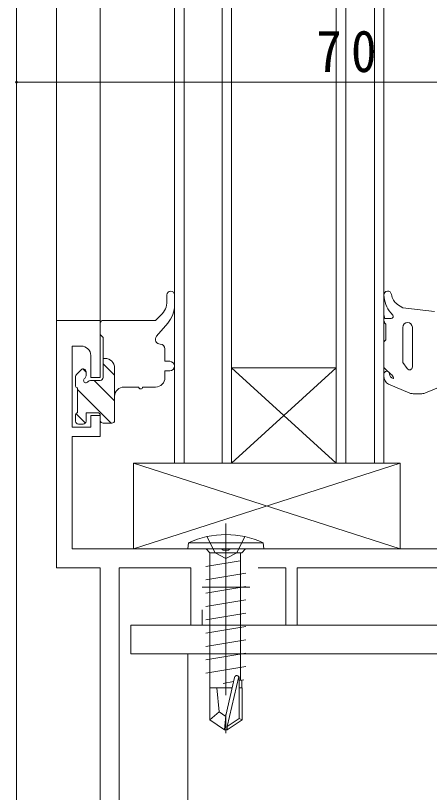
# Model space of a CAD drawing. Units: millimetres, scale not verified. Extents: x -594 to 539, y -420 to 386.
# Drawn here: x -405.1 to -361.6, y -180.6 to -99 of the extents above; entities that cross this region are included whole.
import ezdxf

# ---------------------------------------------------------------- set-up
doc = ezdxf.new("R2010")
doc.units = ezdxf.units.MM
doc.header["$LTSCALE"] = 2
doc.linetypes.add('CHAIN2', pattern=[12, 9, -1, 1, -1])
doc.linetypes.add('DASHED3', pattern=[4, 3, -1])
for name, color, linetype, lineweight in [('0-3_YKK_11', 7, 'Continuous', 9), ('0-4_YKK_12', 2, 'Continuous', 9), ('0-6_YKK_13', 4, 'Continuous', 9), ('0-7_YKK_D', 6, 'Continuous', 9)]:
    doc.layers.add(name, color=color, linetype=linetype, lineweight=lineweight)
doc.styles.add('ＭＳ ゴシック', font='')
doc.styles.get('ＭＳ ゴシック').set_extended_font_data('MS Gothic')

msp = doc.modelspace()

# ---------------------------------------------------------------- linework, layer by layer
at = {"layer": '0-3_YKK_11'}
for p, q in [((-400.794, -131.002), (-400.794, -157.002)), ((-396.194, -131.002), (-400.794, -131.002)), ((-396.194, -137.002), (-396.194, -131.002)), ((-399.164, -133.702), (-398.194, -133.702)), ((-399.164, -142.202), (-399.164, -133.702)), ((-397.194, -134.702), (-397.194, -137.002)), ((-397.194, -137.002), (-396.194, -137.002)), ((-397.194, -141.002), (-397.194, -142.202)), ((-396.194, -141.002), (-397.194, -141.002)), ((-396.194, -143.202), (-396.194, -141.002)), ((-397.194, -142.202), (-399.164, -142.202)), ((-399.164, -143.202), (-396.194, -143.202)), ((-399.164, -155.002), (-399.164, -143.202)), ((-383.452, -155.002), (-399.164, -155.002)), ((-383.269, -155.122), (-383.452, -155.002)), ((-382.719, -155.122), (-383.269, -155.122)), ((-382.536, -155.002), (-382.719, -155.122)), ((-352.927, -155.002), (-382.536, -155.002)), ((-382.994, -156.502), (-382.994, -161.502)), ((-400.794, -157.002), (-396.194, -157.002)), ((-396.194, -157.002), (-396.194, -203.602)), ((-394.194, -157.002), (-386.694, -157.002)), ((-394.194, -204.232), (-394.194, -157.002)), ((-386.694, -157.002), (-386.694, -163.002)), ((-379.612, -157.002), (-376.694, -157.002)), ((-376.694, -157.002), (-376.694, -163.002)), ((-375.494, -157.002), (-358.694, -157.002)), ((-375.494, -163.002), (-375.494, -157.002)), ((-385.494, -159.002), (-380.494, -159.002)), ((-385.494, -163.002), (-385.494, -161.402)), ((-392.994, -163.002), (-392.994, -166.002)), ((-352.994, -163.002), (-392.994, -163.002)), ((-386.694, -163.002), (-385.494, -163.002)), ((-376.694, -163.002), (-375.494, -163.002)), ((-392.994, -166.002), (-355.994, -166.002))]:
    msp.add_line(p, q, dxfattribs=at)
msp.add_arc((-398.194, -134.702), 1, 0, 89.99998, dxfattribs=at)
at = {"layer": '0-4_YKK_12'}
for p, q in [((-404.994, -215.002), (-404.994, -22.515)), ((-400.794, -22.515), (-400.794, -131.002)), ((-396.194, -22.515), (-396.194, -131.002)), ((-388.394, -146.002), (-388.394, -22.515)), ((-387.394, -22.515), (-387.394, -146.002)), ((-383.394, -146.002), (-383.394, -22.515)), ((-382.394, -22.515), (-382.394, -146.002)), ((-371.394, -146.002), (-371.394, -22.515)), ((-370.394, -22.515), (-370.394, -146.002)), ((-367.394, -146.002), (-367.394, -22.515)), ((-366.394, -22.515), (-366.394, -146.002)), ((-396.193, -131.002), (-400.792, -131.002)), ((-371.394, -146.002), (-382.394, -136.002)), ((-382.394, -146.002), (-371.394, -136.002)), ((-382.394, -136.002), (-371.394, -136.002)), ((-382.394, -146.002), (-388.394, -146.002)), ((-382.394, -146.002), (-371.394, -146.002)), ((-366.394, -146.002), (-371.394, -146.002)), ((-386.994, -208.458), (-386.994, -166.002))]:
    msp.add_line(p, q, dxfattribs=at)
at = {"layer": '0-6_YKK_13'}
for p, q in [((-389.194, -129.005), (-389.194, -128.339)), ((-388.394, -129.361), (-388.394, -128.339)), ((-364.394, -129.702), (-364.951, -129.324)), ((-364.394, -129.702), (-361.091, -130.09)), ((-390.394, -131.002), (-389.819, -130.457)), ((-366.394, -130.393), (-366.394, -130.893)), ((-366.294, -130.793), (-366.394, -130.393)), ((-365.442, -130.459), (-365.665, -130.2)), ((-396.194, -131.302), (-396.194, -132.502)), ((-395.894, -131.002), (-390.394, -131.002)), ((-390.275, -132.678), (-389.107, -131.302)), ((-365.616, -130.793), (-366.294, -130.793)), ((-366.194, -131.393), (-366.194, -133.057)), ((-364.394, -131.739), (-364.394, -135.436)), ((-363.394, -131.719), (-363.394, -135.899)), ((-396.194, -132.502), (-395.894, -132.802)), ((-395.894, -132.802), (-395.894, -137.002)), ((-366.394, -133.354), (-366.394, -135.765)), ((-366.194, -133.057), (-366.268, -133.11)), ((-389.394, -135.302), (-389.394, -134.002)), ((-395.694, -135.002), (-395.894, -135.002)), ((-388.894, -135.302), (-389.394, -135.302)), ((-398.206, -136.19), (-398.706, -136.69)), ((-397.694, -136.458), (-398.045, -136.107)), ((-397.694, -136.458), (-398.045, -136.107)), ((-397.694, -136.458), (-398.045, -136.107)), ((-394.694, -136.764), (-395.894, -135.564)), ((-394.694, -136.764), (-395.894, -135.564)), ((-394.694, -136.764), (-395.894, -135.564)), ((-394.694, -141.502), (-394.694, -136.002)), ((-366.224, -136.141), (-365.657, -136.639)), ((-364.394, -135.436), (-363.938, -136.074)), ((-398.794, -136.902), (-398.794, -137.902)), ((-397.694, -136.841), (-397.694, -136.402)), ((-389.394, -137.002), (-389.394, -136.302)), ((-388.894, -136.302), (-389.394, -136.302)), ((-366.394, -136.643), (-366.394, -136.848)), ((-396.194, -137.302), (-397.233, -137.302)), ((-394.694, -139.458), (-396.85, -137.302)), ((-394.694, -139.458), (-396.85, -137.302)), ((-394.694, -139.458), (-396.85, -137.302)), ((-363.661, -138.643), (-365.9, -137.711)), ((-398.594, -138.102), (-398.594, -140.702)), ((-395.044, -141.802), (-398.594, -138.252)), ((-395.044, -141.802), (-398.594, -138.252)), ((-395.044, -141.802), (-398.594, -138.252)), ((-393.694, -138.002), (-392.144, -138.002)), ((-391.744, -138.002), (-390.394, -138.002)), ((-362.012, -138.623), (-360.478, -137.978)), ((-363.324, -138.702), (-362.399, -138.702)), ((-398.794, -140.902), (-398.794, -141.602)), ((-397.757, -141.783), (-398.755, -140.785)), ((-397.757, -141.783), (-398.755, -140.785)), ((-397.757, -141.783), (-398.755, -140.785)), ((-396.194, -141.002), (-396.194, -141.502)), ((-398.494, -141.902), (-397.994, -141.902)), ((-395.894, -141.802), (-394.994, -141.802)), ((-392.694, -146.002), (-364.694, -155.002)), ((-392.694, -155.002), (-364.694, -146.002)), ((-392.694, -146.002), (-392.694, -155.002)), ((-364.694, -146.002), (-392.694, -146.002)), ((-364.694, -155.002), (-364.694, -146.002)), ((-386.994, -155.002), (-386.916, -154.349)), ((-379.072, -154.349), (-386.916, -154.349)), ((-378.994, -155.002), (-379.072, -154.349)), ((-392.694, -155.002), (-364.694, -155.002)), ((-386.994, -155.002), (-378.994, -155.002)), ((-385.069, -155.002), (-384.669, -155.402)), ((-381.444, -155.402), (-381.444, -168.81)), ((-380.919, -155.002), (-381.319, -155.402)), ((-385.094, -156.852), (-381.494, -156.252)), ((-385.094, -158.252), (-380.894, -157.552)), ((-385.094, -159.652), (-380.894, -158.952)), ((-385.094, -161.052), (-380.894, -160.352)), ((-385.094, -162.452), (-380.894, -161.752)), ((-385.094, -163.852), (-380.894, -163.152)), ((-385.094, -165.252), (-380.894, -164.552)), ((-385.094, -166.652), (-380.894, -165.952)), ((-385.094, -168.052), (-380.894, -167.352)), ((-384.674, -169.602), (-384.674, -167.982)), ((-382.085, -168.495), (-382.994, -172.495)), ((-381.651, -168.392), (-382.844, -173.64)), ((-381.594, -168.835), (-381.094, -168.752)), ((-381.314, -169.602), (-381.314, -168.788)), ((-382.336, -169.602), (-384.694, -169.602)), ((-384.694, -169.602), (-384.694, -172.956)), ((-383.294, -169.118), (-382.184, -168.933)), ((-381.294, -169.602), (-381.594, -169.602)), ((-381.294, -169.602), (-381.294, -172.956)), ((-383.694, -172.102), (-384.694, -172.956)), ((-382.994, -172.495), (-383.144, -174.002)), ((-382.994, -172.495), (-382.994, -174.002)), ((-381.294, -172.956), (-381.594, -172.797)), ((-384.694, -172.956), (-383.144, -174.002)), ((-381.294, -172.956), (-382.844, -174.002)), ((-382.844, -173.64), (-382.844, -174.002)), ((-383.144, -174.002), (-382.844, -174.002))]:
    msp.add_line(p, q, dxfattribs=at)
at = {"layer": '0-6_YKK_13', "linetype": 'CHAIN2'}
msp.add_line((-382.994, -152.346), (-382.994, -175.15), dxfattribs=at)
at = {"layer": '0-6_YKK_13', "linetype": 'DASHED3'}
for p, q in [((-384.994, -153.69), (-384.139, -155.405)), ((-384.139, -155.405), (-382.994, -156.014))]:
    msp.add_line(p, q, dxfattribs=at)
at = {"layer": '0-6_YKK_13'}
for points in [[(-397.694, -141.602), (-397.694, -140.702), (-396.494, -140.702)], [(-384.669, -167.981), (-384.669, -155.402), (-381.319, -155.402)], [(-381.594, -168.55), (-381.594, -172.797), (-382.844, -173.64)], [(-382.994, -172.603), (-383.694, -172.102), (-383.944, -169.602)]]:
    msp.add_lwpolyline(points, dxfattribs=at)
at = {"layer": '0-6_YKK_13', "linetype": 'DASHED3'}
msp.add_lwpolyline([(-380.994, -153.69), (-381.849, -155.405), (-382.994, -156.014)], dxfattribs=at)
at = {"layer": '0-6_YKK_13'}
for centre, radius, start, end in [((-388.794, -128.339), 0.4, 0, 180), ((-365.993, -128.337), 0.4, 7.70331, 182.1673), ((-363.395, -128.239), 3, 182.1673, 220.81966), ((-364.11, -128.082), 1.5, 187.70331, 235.88728), ((-391.194, -129.005), 2, 313.43231, 0), ((-391.394, -129.361), 3, 319.67145, 0), ((-365.616, -130.581), 0.212, 269.97954, 34.99187), ((-395.894, -131.302), 0.3, 90, 180), ((-365.681, -130.898), 0.713, 179.61372, 223.99409), ((-363.894, -131.739), 0.5, 89.99998, 179.99998), ((-363.894, -131.739), 0.5, 2.23714, 89.99998), ((-389.894, -133.002), 0.5, 139.67145, 270), ((-389.894, -134.002), 0.5, 0, 90), ((-366.094, -133.354), 0.3, 125.53767, 179.99998), ((-395.694, -136.002), 1, 0, 90), ((-388.894, -135.802), 0.5, 270, 90), ((-397.994, -136.402), 0.3, 0, 135), ((-365.894, -135.765), 0.5, 179.99998, 228.72603), ((-363.694, -135.899), 0.3, 215.55182, 0), ((-398.494, -136.902), 0.3, 135, 180), ((-397.994, -136.841), 0.3, 303.05573, 0), ((-396.194, -137.002), 0.3, 270, 0), ((-390.394, -137.002), 1, 270, 0), ((-366.094, -136.643), 0.3, 2.22403, 180), ((-365.394, -136.848), 1, 180, 239.61565), ((-365.295, -136.612), 0.5, 182.22403, 255.97177), ((-366.316, -137.39), 1, 19.81204, 48.72603), ((-365.408, -137.063), 0.0348, 257.29356, 19.81204), ((-397.694, -137.302), 0.25, 123.05573, 326.94426), ((-397.233, -137.602), 0.3, 90, 146.94426), ((-398.594, -137.902), 0.2, 180, 270), ((-393.694, -139.002), 1, 90, 180), ((-391.944, -138.002), 0.2, 180, 0), ((-363.324, -137.702), 1, 250.28452, 270), ((-362.399, -137.702), 1, 270, 292.81468), ((-398.594, -140.902), 0.2, 90, 180), ((-396.494, -141.002), 0.3, 0, 90), ((-398.494, -141.602), 0.3, 180, 270), ((-397.994, -141.602), 0.3, 270, 0), ((-395.894, -141.502), 0.3, 180, 270), ((-394.994, -141.502), 0.3, 270, 0), ((-382.994, -163.002), 9.5, 65.61795, 114.38203), ((-381.842, -168.55), 0.248, 0, 167.19095)]:
    msp.add_arc(centre, radius, start, end, dxfattribs=at)
at = {"layer": '0-7_YKK_D'}
msp.add_lwpolyline([(-404.994, -106), (-334.994, -106), (-306.997, -106)], dxfattribs=at)
for start, end in [(0, 180), (180, 0)]:
    msp.add_arc((-404.994, -106), 0.106, start, end, dxfattribs=at)

# ---------------------------------------------------------------- texts
at = {"layer": '0-7_YKK_D', "color": 7, "insert": (-373.514, -105), "char_height": 4.399, "attachment_point": 7, "style": 'ＭＳ ゴシック'}
msp.add_mtext('\\T1.36;\\W0.9;70', dxfattribs=at)

doc.saveas('drawing.dxf')
